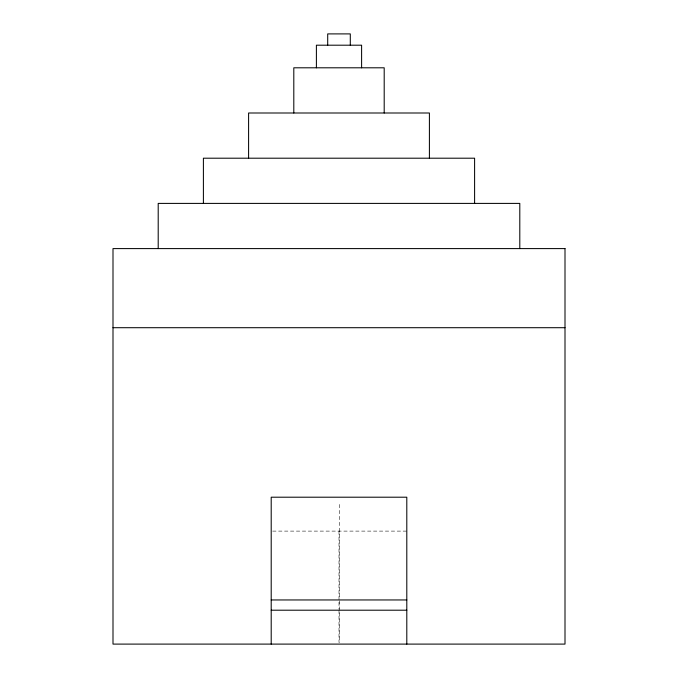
<?xml version="1.0" encoding="UTF-8"?>
<svg xmlns="http://www.w3.org/2000/svg" width="678" height="678" viewBox="0 0 678 678"><rect width="100%" height="100%" fill="white"/><g stroke="black" fill="none" stroke-linecap="round" stroke-linejoin="round"><path stroke-width="0.51" stroke-dasharray="3.39 2.54" d="M272.658 531.103L407.207 531.103M339.407 504.432L339.407 597.852M339.407 600.784L339.407 642.498M339 531.103L339 609.251M339 610.192L339 642.498"/><path stroke-width="1.02" d="M112.997 327.703L565.003 327.703M271.2 599.954L406.8 599.954M271.2 610.2L406.8 610.2M519.797 248.597L519.797 203.4L158.203 203.4L158.203 248.597M474.6 203.4L474.6 158.203L203.4 158.203L203.4 203.4M429.403 158.203L429.403 112.997L248.597 112.997L248.597 158.203M406.8 644.1L406.8 497.203L271.2 497.203L271.2 644.1M384.197 112.997L384.197 67.8L293.803 67.8L293.803 112.997M361.603 67.8L361.603 45.197L316.397 45.197L316.397 67.8M350.297 45.197L350.297 33.9L327.703 33.9L327.703 45.197M565.003 248.597L112.997 248.597L112.997 644.1L565.003 644.1L565.003 248.597"/></g></svg>
